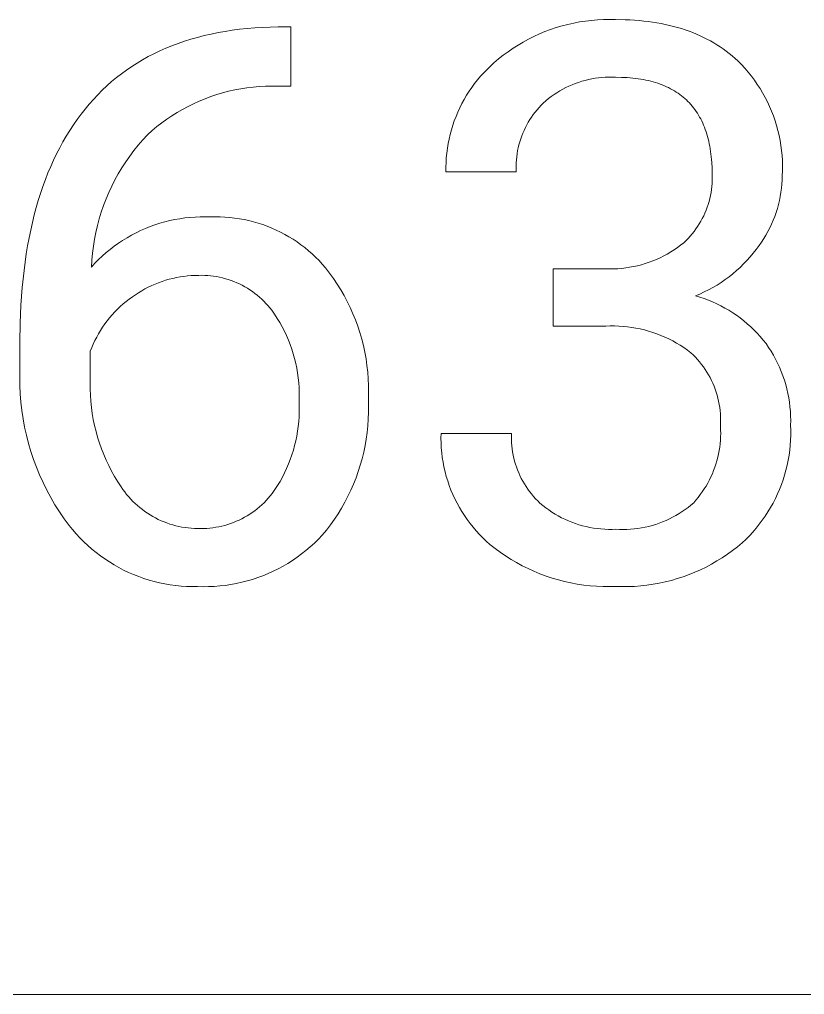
# Model space of a CAD drawing. Header units: millimetres. Extents: x 1287 to 5317, y -239 to 2577.
# Drawn here: x 4551.3 to 4605.7, y -13.8 to 53.6 of the extents above; entities that cross this region are included whole.
import ezdxf

# ---------------------------------------------------------------- set-up
doc = ezdxf.new("R2010")
doc.units = ezdxf.units.MM
doc.header["$MEASUREMENT"] = 0
doc.layers.add('Domyślny', color=7, linetype='Continuous', true_color=0x000000)

msp = doc.modelspace()

# ---------------------------------------------------------------- linework, layer by layer
at = {"layer": 'Domyślny', "color": 18, "lineweight": 15, "true_color": 0x000000}
for p, q in [((4589.291, 53.283), (4589.697, 53.374)), ((4589.697, 53.374), (4590.105, 53.451)), ((4590.105, 53.451), (4590.517, 53.514)), ((4590.517, 53.514), (4590.93, 53.563)), ((4590.93, 53.563), (4591.344, 53.597)), ((4591.344, 53.597), (4591.759, 53.617)), ((4591.759, 53.617), (4592.175, 53.622)), ((4592.175, 53.622), (4592.591, 53.613)), ((4592.591, 53.613), (4593.259, 53.602)), ((4593.259, 53.602), (4593.586, 53.588)), ((4593.586, 53.588), (4593.908, 53.569)), ((4593.908, 53.569), (4594.225, 53.544)), ((4594.225, 53.544), (4594.538, 53.514)), ((4594.538, 53.514), (4594.847, 53.478)), ((4594.847, 53.478), (4595.15, 53.437)), ((4595.15, 53.437), (4595.45, 53.389)), ((4595.45, 53.389), (4595.744, 53.337)), ((4595.744, 53.337), (4596.034, 53.279)), ((4564.118, 52.507), (4564.591, 52.616)), ((4564.591, 52.616), (4565.073, 52.714)), ((4565.073, 52.714), (4565.564, 52.801)), ((4565.564, 52.801), (4566.063, 52.878)), ((4566.063, 52.878), (4566.571, 52.944)), ((4566.571, 52.944), (4567.087, 52.999)), ((4567.087, 52.999), (4567.612, 53.044)), ((4567.612, 53.044), (4568.145, 53.078)), ((4568.145, 53.078), (4568.687, 53.101)), ((4568.687, 53.101), (4569.238, 53.114)), ((4569.238, 53.114), (4570.11, 53.114)), ((4570.11, 53.114), (4570.11, 49.007)), ((4586.944, 52.449), (4587.322, 52.621)), ((4587.322, 52.621), (4587.706, 52.781)), ((4587.706, 52.781), (4588.096, 52.927)), ((4588.096, 52.927), (4588.49, 53.059)), ((4588.49, 53.059), (4588.888, 53.178)), ((4588.888, 53.178), (4589.291, 53.283)), ((4596.034, 53.279), (4596.319, 53.215)), ((4596.319, 53.215), (4596.6, 53.145)), ((4596.6, 53.145), (4596.876, 53.07)), ((4596.876, 53.07), (4597.147, 52.99)), ((4597.147, 52.99), (4597.414, 52.904)), ((4597.414, 52.904), (4597.676, 52.812)), ((4597.676, 52.812), (4597.934, 52.714)), ((4597.934, 52.714), (4598.187, 52.611)), ((4561.879, 51.805), (4562.31, 51.967)), ((4562.31, 51.967), (4562.749, 52.118)), ((4562.749, 52.118), (4563.197, 52.258)), ((4563.197, 52.258), (4563.653, 52.388)), ((4563.653, 52.388), (4564.118, 52.507)), ((4585.848, 51.854), (4586.206, 52.064)), ((4586.206, 52.064), (4586.572, 52.263)), ((4586.572, 52.263), (4586.944, 52.449)), ((4598.187, 52.611), (4598.436, 52.503)), ((4598.436, 52.503), (4598.679, 52.388)), ((4598.679, 52.388), (4598.919, 52.268)), ((4598.919, 52.268), (4599.153, 52.142)), ((4599.153, 52.142), (4599.383, 52.011)), ((4599.383, 52.011), (4599.609, 51.874)), ((4560.639, 51.256), (4561.044, 51.45)), ((4561.044, 51.45), (4561.457, 51.633)), ((4561.457, 51.633), (4561.879, 51.805)), ((4584.819, 51.148), (4585.154, 51.395)), ((4585.154, 51.395), (4585.497, 51.63)), ((4585.497, 51.63), (4585.848, 51.854)), ((4599.609, 51.874), (4599.83, 51.731)), ((4599.83, 51.731), (4600.046, 51.583)), ((4600.046, 51.583), (4600.258, 51.429)), ((4600.258, 51.429), (4600.465, 51.269)), ((4600.465, 51.269), (4600.668, 51.103)), ((4559.105, 50.375), (4559.476, 50.611)), ((4559.476, 50.611), (4559.855, 50.837)), ((4559.855, 50.837), (4560.243, 51.052)), ((4560.243, 51.052), (4560.639, 51.256)), ((4583.933, 50.401), (4584.176, 50.621)), ((4584.176, 50.621), (4584.493, 50.89)), ((4584.493, 50.89), (4584.819, 51.148)), ((4600.668, 51.103), (4600.866, 50.932)), ((4600.866, 50.932), (4601.06, 50.755)), ((4601.06, 50.755), (4601.306, 50.504)), ((4558.39, 49.87), (4558.743, 50.128)), ((4558.743, 50.128), (4559.105, 50.375)), ((4583.251, 49.695), (4583.47, 49.938)), ((4583.47, 49.938), (4583.698, 50.174)), ((4583.698, 50.174), (4583.933, 50.401)), ((4601.306, 50.504), (4601.544, 50.246)), ((4601.544, 50.246), (4601.772, 49.979)), ((4601.772, 49.979), (4601.992, 49.705)), ((4557.381, 49.033), (4557.709, 49.322)), ((4557.709, 49.322), (4558.045, 49.601)), ((4558.045, 49.601), (4558.39, 49.87)), ((4582.837, 49.188), (4583.039, 49.445)), ((4583.039, 49.445), (4583.251, 49.695)), ((4590.022, 49.273), (4589.799, 49.193)), ((4590.248, 49.345), (4590.022, 49.273)), ((4590.476, 49.409), (4590.248, 49.345)), ((4590.707, 49.465), (4590.476, 49.409)), ((4590.939, 49.514), (4590.707, 49.465)), ((4591.173, 49.554), (4590.939, 49.514)), ((4591.408, 49.587), (4591.173, 49.554)), ((4591.643, 49.611), (4591.408, 49.587)), ((4591.88, 49.627), (4591.643, 49.611)), ((4592.117, 49.635), (4591.88, 49.627)), ((4592.354, 49.635), (4592.117, 49.635)), ((4592.591, 49.627), (4592.354, 49.635)), ((4593.002, 49.621), (4592.591, 49.627)), ((4593.4, 49.601), (4593.002, 49.621)), ((4593.595, 49.587), (4593.4, 49.601)), ((4593.786, 49.569), (4593.595, 49.587)), ((4593.973, 49.547), (4593.786, 49.569)), ((4594.158, 49.523), (4593.973, 49.547)), ((4594.339, 49.495), (4594.158, 49.523)), ((4594.517, 49.464), (4594.339, 49.495)), ((4594.691, 49.43), (4594.517, 49.464)), ((4594.862, 49.392), (4594.691, 49.43)), ((4595.031, 49.351), (4594.862, 49.392)), ((4595.195, 49.307), (4595.031, 49.351)), ((4595.357, 49.26), (4595.195, 49.307)), ((4595.515, 49.209), (4595.357, 49.26)), ((4601.992, 49.705), (4602.202, 49.424)), ((4602.202, 49.424), (4602.403, 49.135)), ((4556.751, 48.421), (4557.062, 48.732)), ((4557.062, 48.732), (4557.381, 49.033)), ((4565.808, 48.653), (4565.393, 48.545)), ((4566.226, 48.748), (4565.808, 48.653)), ((4566.648, 48.828), (4566.226, 48.748)), ((4567.072, 48.894), (4566.648, 48.828)), ((4567.498, 48.945), (4567.072, 48.894)), ((4567.925, 48.982), (4567.498, 48.945)), ((4568.353, 49.005), (4567.925, 48.982)), ((4568.782, 49.013), (4568.353, 49.005)), ((4569.211, 49.007), (4568.782, 49.013)), ((4570.11, 49.007), (4569.211, 49.007)), ((4582.282, 48.378), (4582.458, 48.654)), ((4582.458, 48.654), (4582.643, 48.925)), ((4582.643, 48.925), (4582.837, 49.188)), ((4588.73, 48.683), (4588.528, 48.56)), ((4588.937, 48.8), (4588.73, 48.683)), ((4589.147, 48.909), (4588.937, 48.8)), ((4589.361, 49.011), (4589.147, 48.909)), ((4589.578, 49.106), (4589.361, 49.011)), ((4589.799, 49.193), (4589.578, 49.106)), ((4595.67, 49.155), (4595.515, 49.209)), ((4595.822, 49.098), (4595.67, 49.155)), ((4595.97, 49.038), (4595.822, 49.098)), ((4596.116, 48.974), (4595.97, 49.038)), ((4596.258, 48.907), (4596.116, 48.974)), ((4596.396, 48.837), (4596.258, 48.907)), ((4596.532, 48.763), (4596.396, 48.837)), ((4596.664, 48.686), (4596.532, 48.763)), ((4596.793, 48.606), (4596.664, 48.686)), ((4596.918, 48.523), (4596.793, 48.606)), ((4602.403, 49.135), (4602.593, 48.84)), ((4602.593, 48.84), (4602.773, 48.539)), ((4556.156, 47.767), (4556.449, 48.099)), ((4556.449, 48.099), (4556.751, 48.421)), ((4563.776, 47.974), (4563.385, 47.798)), ((4564.173, 48.137), (4563.776, 47.974)), ((4564.575, 48.287), (4564.173, 48.137)), ((4564.981, 48.423), (4564.575, 48.287)), ((4565.393, 48.545), (4564.981, 48.423)), ((4581.958, 47.809), (4582.115, 48.096)), ((4582.115, 48.096), (4582.282, 48.378)), ((4587.764, 47.999), (4587.585, 47.842)), ((4587.947, 48.149), (4587.764, 47.999)), ((4588.136, 48.292), (4587.947, 48.149)), ((4588.33, 48.429), (4588.136, 48.292)), ((4588.528, 48.56), (4588.33, 48.429)), ((4597.041, 48.436), (4596.918, 48.523)), ((4597.16, 48.346), (4597.041, 48.436)), ((4597.276, 48.253), (4597.16, 48.346)), ((4597.388, 48.156), (4597.276, 48.253)), ((4597.498, 48.056), (4597.388, 48.156)), ((4597.604, 47.953), (4597.498, 48.056)), ((4597.707, 47.847), (4597.604, 47.953)), ((4602.773, 48.539), (4602.943, 48.232)), ((4602.943, 48.232), (4603.103, 47.919)), ((4603.103, 47.919), (4603.252, 47.6)), ((4555.594, 47.07), (4555.871, 47.424)), ((4555.871, 47.424), (4556.156, 47.767)), ((4562.621, 47.407), (4562.25, 47.192)), ((4563, 47.609), (4562.621, 47.407)), ((4563.385, 47.798), (4563, 47.609)), ((4581.547, 46.917), (4581.674, 47.219)), ((4581.674, 47.219), (4581.811, 47.516)), ((4581.811, 47.516), (4581.958, 47.809)), ((4587.155, 47.378), (4587.023, 47.214)), ((4587.293, 47.538), (4587.155, 47.378)), ((4587.437, 47.692), (4587.293, 47.538)), ((4587.585, 47.842), (4587.437, 47.692)), ((4597.806, 47.737), (4597.707, 47.847)), ((4597.902, 47.624), (4597.806, 47.737)), ((4597.995, 47.508), (4597.902, 47.624)), ((4598.085, 47.388), (4597.995, 47.508)), ((4598.172, 47.266), (4598.085, 47.388)), ((4598.255, 47.139), (4598.172, 47.266)), ((4603.252, 47.6), (4603.389, 47.277)), ((4603.389, 47.277), (4603.516, 46.95)), ((4555.065, 46.335), (4555.325, 46.707)), ((4555.325, 46.707), (4555.594, 47.07)), ((4561.53, 46.725), (4561.182, 46.474)), ((4561.886, 46.964), (4561.53, 46.725)), ((4562.25, 47.192), (4561.886, 46.964)), ((4581.324, 46.302), (4581.43, 46.612)), ((4581.43, 46.612), (4581.547, 46.917)), ((4586.659, 46.696), (4586.55, 46.515)), ((4586.775, 46.872), (4586.659, 46.696)), ((4586.896, 47.045), (4586.775, 46.872)), ((4587.023, 47.214), (4586.896, 47.045)), ((4598.335, 47.01), (4598.255, 47.139)), ((4598.411, 46.877), (4598.335, 47.01)), ((4598.485, 46.741), (4598.411, 46.877)), ((4598.555, 46.602), (4598.485, 46.741)), ((4598.622, 46.46), (4598.555, 46.602)), ((4603.516, 46.95), (4603.632, 46.618)), ((4603.632, 46.618), (4603.736, 46.283)), ((4554.572, 45.56), (4554.814, 45.952)), ((4554.814, 45.952), (4555.065, 46.335)), ((4560.513, 45.937), (4560.193, 45.652)), ((4560.843, 46.211), (4560.513, 45.937)), ((4561.182, 46.474), (4560.843, 46.211)), ((4581.142, 45.673), (4581.227, 45.989)), ((4581.227, 45.989), (4581.324, 46.302)), ((4586.26, 45.953), (4586.176, 45.759)), ((4586.35, 46.143), (4586.26, 45.953)), ((4586.447, 46.331), (4586.35, 46.143)), ((4586.55, 46.515), (4586.447, 46.331)), ((4598.686, 46.314), (4598.622, 46.46)), ((4598.746, 46.165), (4598.686, 46.314)), ((4598.803, 46.012), (4598.746, 46.165)), ((4598.857, 45.857), (4598.803, 46.012)), ((4603.736, 46.283), (4603.828, 45.944)), ((4603.828, 45.944), (4603.909, 45.602)), ((4554.339, 45.158), (4554.572, 45.56)), ((4559.865, 45.296), (4559.55, 44.929)), ((4560.193, 45.652), (4559.865, 45.296)), ((4581.003, 45.033), (4581.067, 45.354)), ((4581.067, 45.354), (4581.142, 45.673)), ((4586.027, 45.364), (4585.963, 45.163)), ((4586.098, 45.563), (4586.027, 45.364)), ((4586.176, 45.759), (4586.098, 45.563)), ((4598.907, 45.698), (4598.857, 45.857)), ((4598.955, 45.535), (4598.907, 45.698)), ((4598.999, 45.37), (4598.955, 45.535)), ((4599.04, 45.201), (4598.999, 45.37)), ((4599.077, 45.029), (4599.04, 45.201)), ((4603.909, 45.602), (4603.979, 45.258)), ((4603.979, 45.258), (4604.037, 44.911)), ((4553.898, 44.326), (4554.114, 44.747)), ((4554.114, 44.747), (4554.339, 45.158)), ((4559.247, 44.552), (4558.958, 44.164)), ((4559.55, 44.929), (4559.247, 44.552)), ((4580.908, 44.385), (4580.95, 44.71)), ((4580.95, 44.71), (4581.003, 45.033)), ((4585.813, 44.548), (4585.776, 44.34)), ((4585.856, 44.755), (4585.813, 44.548)), ((4585.906, 44.96), (4585.856, 44.755)), ((4585.963, 45.163), (4585.906, 44.96)), ((4599.111, 44.853), (4599.077, 45.029)), ((4599.142, 44.674), (4599.111, 44.853)), ((4599.17, 44.492), (4599.142, 44.674)), ((4604.037, 44.911), (4604.082, 44.563)), ((4604.082, 44.563), (4604.116, 44.214)), ((4553.493, 43.455), (4553.691, 43.895)), ((4553.691, 43.895), (4553.898, 44.326)), ((4558.958, 44.164), (4558.682, 43.767)), ((4580.856, 43.733), (4580.876, 44.06)), ((4580.876, 44.06), (4580.908, 44.385)), ((4585.725, 43.922), (4585.709, 43.711)), ((4585.747, 44.131), (4585.725, 43.922)), ((4585.776, 44.34), (4585.747, 44.131)), ((4599.195, 44.307), (4599.17, 44.492)), ((4599.216, 44.118), (4599.195, 44.307)), ((4599.234, 43.926), (4599.216, 44.118)), ((4599.248, 43.731), (4599.234, 43.926)), ((4604.116, 44.214), (4604.138, 43.863)), ((4604.138, 43.863), (4604.148, 43.512)), ((4553.304, 43.004), (4553.493, 43.455)), ((4558.42, 43.36), (4558.172, 42.945)), ((4558.682, 43.767), (4558.42, 43.36)), ((4580.846, 43.406), (4580.856, 43.733)), ((4580.848, 43.078), (4580.846, 43.406)), ((4585.701, 43.5), (4585.7, 43.289)), ((4585.7, 43.289), (4585.706, 43.078)), ((4585.709, 43.711), (4585.701, 43.5)), ((4599.268, 43.331), (4599.248, 43.731)), ((4599.275, 42.917), (4599.268, 43.331)), ((4604.148, 43.512), (4604.147, 43.161)), ((4552.951, 42.075), (4553.123, 42.544)), ((4553.123, 42.544), (4553.304, 43.004)), ((4557.939, 42.521), (4557.72, 42.09)), ((4558.172, 42.945), (4557.939, 42.521)), ((4585.706, 43.078), (4580.848, 43.078)), ((4599.28, 42.705), (4599.275, 42.917)), ((4599.278, 42.494), (4599.28, 42.705)), ((4604.125, 42.523), (4604.106, 42.237)), ((4604.133, 42.81), (4604.125, 42.523)), ((4604.147, 43.161), (4604.133, 42.81)), ((4552.789, 41.596), (4552.951, 42.075)), ((4557.72, 42.09), (4557.516, 41.651)), ((4599.197, 41.652), (4599.228, 41.861)), ((4599.228, 41.861), (4599.252, 42.071)), ((4599.252, 42.071), (4599.269, 42.282)), ((4599.269, 42.282), (4599.278, 42.494)), ((4604.078, 41.951), (4604.041, 41.667)), ((4604.106, 42.237), (4604.078, 41.951)), ((4552.634, 41.106), (4552.789, 41.596)), ((4557.327, 41.205), (4557.154, 40.754)), ((4557.516, 41.651), (4557.327, 41.205)), ((4599.06, 41.032), (4599.113, 41.237)), ((4599.113, 41.237), (4599.159, 41.443)), ((4599.159, 41.443), (4599.197, 41.652)), ((4603.993, 41.384), (4603.935, 41.103)), ((4604.041, 41.667), (4603.993, 41.384)), ((4552.353, 40.099), (4552.489, 40.608)), ((4552.489, 40.608), (4552.634, 41.106)), ((4557.154, 40.754), (4556.996, 40.297)), ((4598.859, 40.43), (4598.933, 40.628)), ((4598.933, 40.628), (4599, 40.829)), ((4599, 40.829), (4599.06, 41.032)), ((4603.792, 40.548), (4603.705, 40.274)), ((4603.868, 40.824), (4603.792, 40.548)), ((4603.935, 41.103), (4603.868, 40.824)), ((4552.225, 39.581), (4552.353, 40.099)), ((4556.854, 39.834), (4556.728, 39.367)), ((4556.996, 40.297), (4556.854, 39.834)), ((4562.079, 39.781), (4562.429, 39.843)), ((4562.429, 39.843), (4562.781, 39.893)), ((4562.781, 39.893), (4563.134, 39.931)), ((4563.134, 39.931), (4563.489, 39.957)), ((4563.489, 39.957), (4563.844, 39.971)), ((4563.844, 39.971), (4564.199, 39.972)), ((4564.199, 39.972), (4564.554, 39.962)), ((4564.554, 39.962), (4564.888, 39.97)), ((4564.888, 39.97), (4565.221, 39.966)), ((4565.221, 39.966), (4565.555, 39.951)), ((4565.555, 39.951), (4565.887, 39.925)), ((4565.887, 39.925), (4566.219, 39.888)), ((4566.219, 39.888), (4566.549, 39.839)), ((4566.549, 39.839), (4566.877, 39.78)), ((4598.495, 39.666), (4598.596, 39.852)), ((4598.596, 39.852), (4598.69, 40.041)), ((4598.69, 40.041), (4598.778, 40.234)), ((4598.778, 40.234), (4598.859, 40.43)), ((4603.61, 40.004), (4603.505, 39.737)), ((4603.705, 40.274), (4603.61, 40.004)), ((4552.106, 39.053), (4552.225, 39.581)), ((4556.728, 39.367), (4556.618, 38.896)), ((4559.718, 39.018), (4560.043, 39.162)), ((4560.043, 39.162), (4560.373, 39.294)), ((4560.373, 39.294), (4560.707, 39.414)), ((4560.707, 39.414), (4561.045, 39.524)), ((4561.045, 39.524), (4561.387, 39.621)), ((4561.387, 39.621), (4561.732, 39.707)), ((4561.732, 39.707), (4562.079, 39.781)), ((4566.877, 39.78), (4567.204, 39.709)), ((4567.204, 39.709), (4567.527, 39.628)), ((4567.527, 39.628), (4567.848, 39.535)), ((4567.848, 39.535), (4568.165, 39.432)), ((4568.165, 39.432), (4568.479, 39.318)), ((4568.479, 39.318), (4568.788, 39.193)), ((4568.788, 39.193), (4569.093, 39.059)), ((4598.028, 38.96), (4598.154, 39.13)), ((4598.154, 39.13), (4598.274, 39.305)), ((4598.274, 39.305), (4598.388, 39.483)), ((4598.388, 39.483), (4598.495, 39.666)), ((4603.268, 39.215), (4603.136, 38.96)), ((4603.391, 39.474), (4603.268, 39.215)), ((4603.505, 39.737), (4603.391, 39.474)), ((4551.895, 37.968), (4551.996, 38.516)), ((4551.996, 38.516), (4552.106, 39.053)), ((4556.618, 38.896), (4556.525, 38.421)), ((4558.471, 38.337), (4558.774, 38.523)), ((4558.774, 38.523), (4559.083, 38.699)), ((4559.083, 38.699), (4559.398, 38.864)), ((4559.398, 38.864), (4559.718, 39.018)), ((4569.093, 39.059), (4569.394, 38.913)), ((4569.394, 38.913), (4569.689, 38.758)), ((4569.689, 38.758), (4569.979, 38.593)), ((4569.979, 38.593), (4570.264, 38.419)), ((4597.469, 38.326), (4597.617, 38.477)), ((4597.617, 38.477), (4597.76, 38.633)), ((4597.76, 38.633), (4597.897, 38.794)), ((4597.897, 38.794), (4598.028, 38.96)), ((4602.846, 38.465), (4602.688, 38.226)), ((4602.995, 38.71), (4602.846, 38.465)), ((4603.136, 38.96), (4602.995, 38.71)), ((4551.802, 37.411), (4551.895, 37.968)), ((4556.447, 37.944), (4556.386, 37.464)), ((4556.525, 38.421), (4556.447, 37.944)), ((4557.604, 37.718), (4557.886, 37.934)), ((4557.886, 37.934), (4558.175, 38.141)), ((4558.175, 38.141), (4558.471, 38.337)), ((4570.264, 38.419), (4570.542, 38.234)), ((4570.542, 38.234), (4570.814, 38.041)), ((4570.814, 38.041), (4571.079, 37.838)), ((4571.079, 37.838), (4571.337, 37.627)), ((4596.644, 37.687), (4596.873, 37.844)), ((4596.873, 37.844), (4597.097, 38.008)), ((4597.097, 38.008), (4597.315, 38.18)), ((4597.315, 38.18), (4597.469, 38.326)), ((4602.522, 37.992), (4602.325, 37.721)), ((4602.688, 38.226), (4602.522, 37.992)), ((4551.644, 36.268), (4551.802, 37.411)), ((4556.386, 37.464), (4556.342, 36.982)), ((4556.805, 37.013), (4557.063, 37.257)), ((4557.063, 37.257), (4557.33, 37.492)), ((4557.33, 37.492), (4557.604, 37.718)), ((4571.337, 37.627), (4571.588, 37.407)), ((4571.588, 37.407), (4571.831, 37.178)), ((4571.831, 37.178), (4572.066, 36.942)), ((4595.424, 37.029), (4595.677, 37.144)), ((4595.677, 37.144), (4595.925, 37.267)), ((4595.925, 37.267), (4596.17, 37.399)), ((4596.17, 37.399), (4596.409, 37.539)), ((4596.409, 37.539), (4596.644, 37.687)), ((4601.905, 37.199), (4601.681, 36.95)), ((4602.12, 37.456), (4601.905, 37.199)), ((4602.325, 37.721), (4602.12, 37.456)), ((4556.342, 36.982), (4556.314, 36.499)), ((4556.314, 36.499), (4556.555, 36.76)), ((4556.555, 36.76), (4556.805, 37.013)), ((4572.066, 36.942), (4572.294, 36.698)), ((4572.294, 36.698), (4572.513, 36.446)), ((4572.513, 36.446), (4572.797, 36.079)), ((4593.016, 36.402), (4593.291, 36.435)), ((4593.291, 36.435), (4593.566, 36.477)), ((4593.566, 36.477), (4593.839, 36.528)), ((4593.839, 36.528), (4594.11, 36.588)), ((4594.11, 36.588), (4594.378, 36.658)), ((4594.378, 36.658), (4594.644, 36.737)), ((4594.644, 36.737), (4594.907, 36.826)), ((4594.907, 36.826), (4595.167, 36.923)), ((4595.167, 36.923), (4595.424, 37.029)), ((4601.209, 36.474), (4600.961, 36.248)), ((4601.449, 36.708), (4601.209, 36.474)), ((4601.681, 36.95), (4601.449, 36.708)), ((4551.52, 35.086), (4551.644, 36.268)), ((4562.196, 35.77), (4561.944, 35.715)), ((4562.45, 35.816), (4562.196, 35.77)), ((4562.706, 35.854), (4562.45, 35.816)), ((4562.962, 35.884), (4562.706, 35.854)), ((4563.22, 35.905), (4562.962, 35.884)), ((4563.477, 35.918), (4563.22, 35.905)), ((4563.736, 35.922), (4563.477, 35.918)), ((4563.943, 35.925), (4563.736, 35.922)), ((4564.151, 35.92), (4563.943, 35.925)), ((4564.359, 35.908), (4564.151, 35.92)), ((4564.566, 35.89), (4564.359, 35.908)), ((4564.772, 35.864), (4564.566, 35.89)), ((4564.978, 35.832), (4564.772, 35.864)), ((4565.182, 35.792), (4564.978, 35.832)), ((4565.385, 35.746), (4565.182, 35.792)), ((4572.797, 36.079), (4573.069, 35.702)), ((4588.27, 36.368), (4591.907, 36.368)), ((4588.27, 32.409), (4588.27, 36.368)), ((4591.907, 36.368), (4592.184, 36.362)), ((4592.184, 36.362), (4592.462, 36.366)), ((4592.462, 36.366), (4592.739, 36.379)), ((4592.739, 36.379), (4593.016, 36.402)), ((4600.444, 35.823), (4600.174, 35.624)), ((4600.706, 36.031), (4600.444, 35.823)), ((4600.961, 36.248), (4600.706, 36.031)), ((4551.432, 33.865), (4551.52, 35.086)), ((4560.248, 35.102), (4560.019, 34.983)), ((4560.481, 35.213), (4560.248, 35.102)), ((4560.718, 35.317), (4560.481, 35.213)), ((4560.957, 35.412), (4560.718, 35.317)), ((4561.2, 35.5), (4560.957, 35.412)), ((4561.446, 35.58), (4561.2, 35.5)), ((4561.694, 35.651), (4561.446, 35.58)), ((4561.944, 35.715), (4561.694, 35.651)), ((4565.586, 35.692), (4565.385, 35.746)), ((4565.785, 35.632), (4565.586, 35.692)), ((4565.982, 35.565), (4565.785, 35.632)), ((4566.176, 35.492), (4565.982, 35.565)), ((4566.368, 35.412), (4566.176, 35.492)), ((4566.557, 35.326), (4566.368, 35.412)), ((4566.743, 35.233), (4566.557, 35.326)), ((4566.926, 35.134), (4566.743, 35.233)), ((4567.105, 35.029), (4566.926, 35.134)), ((4573.069, 35.702), (4573.328, 35.316)), ((4573.328, 35.316), (4573.574, 34.922)), ((4599.327, 35.084), (4599.033, 34.923)), ((4599.615, 35.254), (4599.327, 35.084)), ((4599.898, 35.434), (4599.615, 35.254)), ((4600.174, 35.624), (4599.898, 35.434)), ((4559.146, 34.433), (4558.928, 34.276)), ((4559.357, 34.581), (4559.146, 34.433)), ((4559.573, 34.722), (4559.357, 34.581)), ((4559.794, 34.856), (4559.573, 34.722)), ((4560.019, 34.983), (4559.794, 34.856)), ((4567.281, 34.918), (4567.105, 35.029)), ((4567.453, 34.801), (4567.281, 34.918)), ((4567.621, 34.678), (4567.453, 34.801)), ((4567.784, 34.549), (4567.621, 34.678)), ((4567.944, 34.416), (4567.784, 34.549)), ((4568.098, 34.276), (4567.944, 34.416)), ((4573.574, 34.922), (4573.806, 34.52)), ((4573.806, 34.52), (4574.023, 34.109)), ((4598.429, 34.632), (4598.12, 34.502)), ((4598.12, 34.502), (4598.423, 34.413)), ((4598.423, 34.413), (4598.723, 34.313)), ((4598.734, 34.772), (4598.429, 34.632)), ((4599.033, 34.923), (4598.734, 34.772)), ((4551.379, 32.605), (4551.432, 33.865)), ((4558.309, 33.762), (4558.114, 33.578)), ((4558.509, 33.941), (4558.309, 33.762)), ((4558.716, 34.112), (4558.509, 33.941)), ((4558.928, 34.276), (4558.716, 34.112)), ((4568.248, 34.132), (4568.098, 34.276)), ((4568.392, 33.983), (4568.248, 34.132)), ((4568.532, 33.829), (4568.392, 33.983)), ((4568.666, 33.67), (4568.532, 33.829)), ((4574.023, 34.109), (4574.227, 33.692)), ((4598.723, 34.313), (4599.019, 34.202)), ((4599.019, 34.202), (4599.311, 34.082)), ((4599.311, 34.082), (4599.598, 33.952)), ((4599.598, 33.952), (4599.881, 33.812)), ((4599.881, 33.812), (4600.16, 33.663)), ((4557.745, 33.189), (4557.57, 32.986)), ((4557.926, 33.387), (4557.745, 33.189)), ((4558.114, 33.578), (4557.926, 33.387)), ((4568.795, 33.507), (4568.666, 33.67)), ((4568.988, 33.229), (4568.795, 33.507)), ((4569.172, 32.945), (4568.988, 33.229)), ((4574.227, 33.692), (4574.416, 33.267)), ((4574.416, 33.267), (4574.59, 32.837)), ((4600.16, 33.663), (4600.433, 33.505)), ((4600.433, 33.505), (4600.7, 33.337)), ((4600.7, 33.337), (4600.962, 33.16)), ((4600.962, 33.16), (4601.217, 32.974)), ((4551.362, 31.306), (4551.379, 32.605)), ((4557.241, 32.562), (4557.088, 32.342)), ((4557.402, 32.777), (4557.241, 32.562)), ((4557.57, 32.986), (4557.402, 32.777)), ((4569.346, 32.655), (4569.172, 32.945)), ((4569.51, 32.36), (4569.346, 32.655)), ((4574.59, 32.837), (4574.75, 32.401)), ((4574.75, 32.401), (4574.894, 31.959)), ((4591.907, 32.409), (4588.27, 32.409)), ((4592.207, 32.42), (4591.907, 32.409)), ((4592.508, 32.421), (4592.207, 32.42)), ((4592.809, 32.413), (4592.508, 32.421)), ((4593.109, 32.393), (4592.809, 32.413)), ((4593.409, 32.364), (4593.109, 32.393)), ((4601.217, 32.974), (4601.466, 32.78)), ((4601.466, 32.78), (4601.709, 32.578)), ((4601.709, 32.578), (4601.944, 32.367)), ((4556.804, 31.887), (4556.674, 31.652)), ((4556.942, 32.117), (4556.804, 31.887)), ((4557.088, 32.342), (4556.942, 32.117)), ((4569.665, 32.059), (4569.51, 32.36)), ((4569.809, 31.753), (4569.665, 32.059)), ((4569.942, 31.442), (4569.809, 31.753)), ((4574.894, 31.959), (4575.023, 31.513)), ((4593.707, 32.324), (4593.409, 32.364)), ((4594.003, 32.275), (4593.707, 32.324)), ((4594.298, 32.215), (4594.003, 32.275)), ((4594.591, 32.145), (4594.298, 32.215)), ((4594.881, 32.066), (4594.591, 32.145)), ((4595.168, 31.976), (4594.881, 32.066)), ((4595.452, 31.877), (4595.168, 31.976)), ((4595.733, 31.768), (4595.452, 31.877)), ((4596.009, 31.65), (4595.733, 31.768)), ((4601.944, 32.367), (4602.172, 32.148)), ((4602.172, 32.148), (4602.392, 31.922)), ((4602.392, 31.922), (4602.605, 31.689)), ((4551.362, 29.454), (4551.362, 31.306)), ((4556.437, 31.171), (4556.331, 30.925)), ((4556.551, 31.414), (4556.437, 31.171)), ((4556.674, 31.652), (4556.551, 31.414)), ((4570.066, 31.127), (4569.942, 31.442)), ((4570.178, 30.809), (4570.066, 31.127)), ((4575.023, 31.513), (4575.137, 31.062)), ((4575.137, 31.062), (4575.235, 30.608)), ((4596.282, 31.523), (4596.009, 31.65)), ((4596.55, 31.386), (4596.282, 31.523)), ((4596.813, 31.24), (4596.55, 31.386)), ((4597.071, 31.085), (4596.813, 31.24)), ((4597.324, 30.922), (4597.071, 31.085)), ((4602.605, 31.689), (4602.809, 31.448)), ((4602.809, 31.448), (4603.006, 31.201)), ((4603.006, 31.201), (4603.185, 30.941)), ((4556.331, 30.925), (4556.233, 30.675)), ((4556.233, 30.675), (4556.233, 28.903)), ((4570.28, 30.486), (4570.178, 30.809)), ((4570.371, 30.16), (4570.28, 30.486)), ((4575.235, 30.608), (4575.318, 30.151)), ((4597.571, 30.75), (4597.324, 30.922)), ((4597.812, 30.57), (4597.571, 30.75)), ((4597.97, 30.419), (4597.812, 30.57)), ((4598.122, 30.263), (4597.97, 30.419)), ((4603.185, 30.941), (4603.355, 30.675)), ((4603.355, 30.675), (4603.515, 30.404)), ((4603.515, 30.404), (4603.667, 30.127)), ((4570.451, 29.832), (4570.371, 30.16)), ((4570.52, 29.501), (4570.451, 29.832)), ((4575.318, 30.151), (4575.384, 29.691)), ((4575.384, 29.691), (4575.435, 29.23)), ((4598.269, 30.102), (4598.122, 30.263)), ((4598.411, 29.935), (4598.269, 30.102)), ((4598.546, 29.764), (4598.411, 29.935)), ((4598.676, 29.589), (4598.546, 29.764)), ((4603.667, 30.127), (4603.809, 29.845)), ((4603.809, 29.845), (4603.94, 29.559)), ((4551.347, 28.874), (4551.362, 29.454)), ((4570.578, 29.168), (4570.52, 29.501)), ((4570.624, 28.833), (4570.578, 29.168)), ((4575.435, 29.23), (4575.47, 28.766)), ((4598.8, 29.409), (4598.676, 29.589)), ((4598.918, 29.225), (4598.8, 29.409)), ((4599.029, 29.037), (4598.918, 29.225)), ((4599.133, 28.845), (4599.029, 29.037)), ((4603.94, 29.559), (4604.062, 29.268)), ((4604.062, 29.268), (4604.174, 28.973)), ((4551.352, 28.295), (4551.347, 28.874)), ((4556.233, 28.903), (4556.22, 28.48)), ((4556.22, 28.48), (4556.221, 28.057)), ((4570.659, 28.497), (4570.624, 28.833)), ((4570.683, 28.159), (4570.659, 28.497)), ((4575.47, 28.766), (4575.489, 28.302)), ((4599.232, 28.65), (4599.133, 28.845)), ((4599.323, 28.452), (4599.232, 28.65)), ((4599.408, 28.251), (4599.323, 28.452)), ((4604.174, 28.973), (4604.276, 28.674)), ((4604.276, 28.674), (4604.367, 28.372)), ((4604.367, 28.372), (4604.448, 28.067)), ((4551.378, 27.716), (4551.352, 28.295)), ((4551.424, 27.139), (4551.378, 27.716)), ((4556.221, 28.057), (4556.237, 27.634)), ((4570.696, 27.821), (4570.683, 28.159)), ((4570.697, 27.483), (4570.696, 27.821)), ((4575.492, 27.838), (4575.479, 27.373)), ((4575.489, 28.302), (4575.492, 27.838)), ((4599.485, 28.046), (4599.408, 28.251)), ((4599.556, 27.84), (4599.485, 28.046)), ((4599.619, 27.631), (4599.556, 27.84)), ((4604.448, 28.067), (4604.519, 27.759)), ((4604.519, 27.759), (4604.578, 27.45)), ((4551.489, 26.563), (4551.424, 27.139)), ((4556.237, 27.634), (4556.267, 27.212)), ((4556.267, 27.212), (4556.311, 26.791)), ((4570.687, 27.145), (4570.697, 27.483)), ((4570.698, 26.81), (4570.687, 27.145)), ((4575.479, 27.373), (4575.494, 26.91)), ((4599.676, 27.42), (4599.619, 27.631)), ((4599.725, 27.207), (4599.676, 27.42)), ((4599.766, 26.993), (4599.725, 27.207)), ((4599.801, 26.777), (4599.766, 26.993)), ((4604.578, 27.45), (4604.627, 27.138)), ((4604.627, 27.138), (4604.665, 26.825)), ((4551.575, 25.991), (4551.489, 26.563)), ((4556.311, 26.791), (4556.369, 26.372)), ((4556.369, 26.372), (4556.441, 25.955)), ((4570.685, 26.138), (4570.697, 26.474)), ((4570.697, 26.474), (4570.698, 26.81)), ((4575.494, 26.446), (4575.477, 25.983)), ((4575.494, 26.91), (4575.494, 26.446)), ((4599.828, 26.561), (4599.801, 26.777)), ((4599.848, 26.343), (4599.828, 26.561)), ((4599.86, 26.125), (4599.848, 26.343)), ((4604.665, 26.825), (4604.693, 26.51)), ((4604.693, 26.51), (4604.709, 26.195)), ((4551.68, 25.421), (4551.575, 25.991)), ((4556.441, 25.955), (4556.528, 25.541)), ((4570.627, 25.469), (4570.662, 25.803)), ((4570.662, 25.803), (4570.685, 26.138)), ((4575.477, 25.983), (4575.445, 25.52)), ((4599.852, 25.47), (4599.862, 25.688)), ((4599.865, 25.907), (4599.86, 26.125)), ((4599.862, 25.688), (4599.865, 25.907)), ((4604.709, 26.195), (4604.715, 25.88)), ((4604.715, 25.88), (4604.71, 25.564)), ((4551.806, 24.855), (4551.68, 25.421)), ((4556.528, 25.541), (4556.628, 25.13)), ((4556.628, 25.13), (4556.742, 24.722)), ((4570.525, 24.806), (4570.582, 25.137)), ((4570.582, 25.137), (4570.627, 25.469)), ((4575.397, 25.059), (4575.334, 24.6)), ((4575.445, 25.52), (4575.397, 25.059)), ((4580.507, 24.654), (4580.513, 24.987)), ((4580.513, 24.987), (4585.384, 24.987)), ((4585.384, 24.987), (4585.379, 24.772)), ((4599.863, 25.231), (4599.852, 25.47)), ((4599.862, 24.753), (4599.867, 24.992)), ((4599.867, 24.992), (4599.863, 25.231)), ((4604.71, 25.564), (4604.72, 25.215)), ((4604.72, 25.215), (4604.719, 24.865)), ((4551.951, 24.294), (4551.806, 24.855)), ((4552.115, 23.739), (4551.951, 24.294)), ((4556.742, 24.722), (4556.87, 24.319)), ((4556.87, 24.319), (4557.012, 23.92)), ((4570.378, 24.151), (4570.457, 24.477)), ((4570.457, 24.477), (4570.525, 24.806)), ((4575.334, 24.6), (4575.254, 24.143)), ((4580.513, 24.32), (4580.507, 24.654)), ((4580.53, 23.987), (4580.513, 24.32)), ((4585.379, 24.772), (4585.381, 24.558)), ((4585.381, 24.558), (4585.39, 24.343)), ((4585.39, 24.343), (4585.407, 24.129)), ((4599.829, 24.275), (4599.85, 24.514)), ((4599.85, 24.514), (4599.862, 24.753)), ((4604.706, 24.515), (4604.682, 24.166)), ((4604.719, 24.865), (4604.706, 24.515)), ((4552.298, 23.189), (4552.115, 23.739)), ((4557.012, 23.92), (4557.167, 23.526)), ((4570.188, 23.507), (4570.289, 23.827)), ((4570.289, 23.827), (4570.378, 24.151)), ((4575.159, 23.689), (4575.048, 23.239)), ((4575.254, 24.143), (4575.159, 23.689)), ((4580.559, 23.654), (4580.53, 23.987)), ((4580.599, 23.323), (4580.559, 23.654)), ((4585.407, 24.129), (4585.431, 23.915)), ((4585.431, 23.915), (4585.463, 23.703)), ((4585.463, 23.703), (4585.502, 23.492)), ((4599.719, 23.566), (4599.764, 23.801)), ((4599.764, 23.801), (4599.8, 24.038)), ((4599.8, 24.038), (4599.829, 24.275)), ((4604.645, 23.818), (4604.597, 23.471)), ((4604.682, 24.166), (4604.645, 23.818)), ((4552.501, 22.647), (4552.298, 23.189)), ((4557.167, 23.526), (4557.335, 23.138)), ((4557.335, 23.138), (4557.516, 22.756)), ((4569.956, 22.877), (4570.077, 23.19)), ((4570.077, 23.19), (4570.188, 23.507)), ((4575.048, 23.239), (4574.923, 22.793)), ((4580.651, 22.993), (4580.599, 23.323)), ((4580.714, 22.665), (4580.651, 22.993)), ((4585.502, 23.492), (4585.548, 23.282)), ((4585.548, 23.282), (4585.601, 23.074)), ((4585.601, 23.074), (4585.662, 22.868)), ((4599.539, 22.871), (4599.607, 23.101)), ((4599.607, 23.101), (4599.667, 23.333)), ((4599.667, 23.333), (4599.719, 23.566)), ((4604.537, 23.127), (4604.466, 22.784)), ((4604.597, 23.471), (4604.537, 23.127)), ((4552.722, 22.111), (4552.501, 22.647)), ((4557.516, 22.756), (4557.71, 22.38)), ((4557.71, 22.38), (4557.917, 22.01)), ((4569.529, 21.965), (4569.681, 22.264)), ((4569.681, 22.264), (4569.824, 22.568)), ((4569.824, 22.568), (4569.956, 22.877)), ((4574.781, 22.351), (4574.625, 21.915)), ((4574.923, 22.793), (4574.781, 22.351)), ((4580.788, 22.34), (4580.714, 22.665)), ((4580.874, 22.017), (4580.788, 22.34)), ((4585.662, 22.868), (4585.729, 22.664)), ((4585.729, 22.664), (4585.804, 22.462)), ((4585.804, 22.462), (4585.885, 22.263)), ((4585.885, 22.263), (4585.973, 22.067)), ((4599.29, 22.198), (4599.381, 22.42)), ((4599.381, 22.42), (4599.464, 22.644)), ((4599.464, 22.644), (4599.539, 22.871)), ((4604.383, 22.444), (4604.288, 22.107)), ((4604.466, 22.784), (4604.383, 22.444)), ((4552.962, 21.584), (4552.722, 22.111)), ((4557.917, 22.01), (4558.136, 21.648)), ((4558.136, 21.648), (4558.367, 21.294)), ((4569.195, 21.383), (4569.367, 21.671)), ((4569.367, 21.671), (4569.529, 21.965)), ((4574.625, 21.915), (4574.454, 21.484)), ((4580.971, 21.698), (4580.874, 22.017)), ((4581.078, 21.382), (4580.971, 21.698)), ((4585.973, 22.067), (4586.068, 21.875)), ((4586.068, 21.875), (4586.17, 21.685)), ((4586.17, 21.685), (4586.278, 21.5)), ((4598.975, 21.554), (4599.087, 21.765)), ((4599.087, 21.765), (4599.192, 21.98)), ((4599.192, 21.98), (4599.29, 22.198)), ((4604.183, 21.774), (4604.066, 21.444)), ((4604.288, 22.107), (4604.183, 21.774)), ((4553.22, 21.065), (4552.962, 21.584)), ((4553.496, 20.556), (4553.22, 21.065)), ((4558.367, 21.294), (4558.489, 21.115)), ((4558.489, 21.115), (4558.617, 20.941)), ((4558.617, 20.941), (4558.75, 20.77)), ((4568.822, 20.824), (4569.013, 21.1)), ((4569.013, 21.1), (4569.195, 21.383)), ((4574.269, 21.059), (4574.068, 20.641)), ((4574.454, 21.484), (4574.269, 21.059)), ((4581.197, 21.07), (4581.078, 21.382)), ((4581.326, 20.762), (4581.197, 21.07)), ((4586.278, 21.5), (4586.392, 21.318)), ((4586.392, 21.318), (4586.513, 21.14)), ((4586.513, 21.14), (4586.639, 20.966)), ((4586.639, 20.966), (4586.771, 20.797)), ((4598.456, 20.75), (4598.596, 20.944)), ((4598.596, 20.944), (4598.729, 21.143)), ((4598.729, 21.143), (4598.855, 21.346)), ((4598.855, 21.346), (4598.975, 21.554)), ((4603.938, 21.118), (4603.8, 20.797)), ((4604.066, 21.444), (4603.938, 21.118)), ((4553.789, 20.056), (4553.496, 20.556)), ((4558.75, 20.77), (4558.889, 20.605)), ((4558.889, 20.605), (4559.034, 20.444)), ((4559.034, 20.444), (4559.184, 20.288)), ((4559.184, 20.288), (4559.339, 20.138)), ((4568.26, 20.192), (4568.409, 20.343)), ((4568.409, 20.343), (4568.552, 20.499)), ((4568.552, 20.499), (4568.69, 20.659)), ((4568.69, 20.659), (4568.822, 20.824)), ((4574.068, 20.641), (4573.854, 20.23)), ((4581.466, 20.459), (4581.326, 20.762)), ((4581.616, 20.161), (4581.466, 20.459)), ((4586.771, 20.797), (4586.91, 20.633)), ((4586.91, 20.633), (4587.053, 20.473)), ((4587.053, 20.473), (4587.203, 20.319)), ((4587.203, 20.319), (4587.357, 20.169)), ((4598, 20.196), (4598.158, 20.375)), ((4598.158, 20.375), (4598.31, 20.56)), ((4598.31, 20.56), (4598.456, 20.75)), ((4603.65, 20.48), (4603.49, 20.169)), ((4603.8, 20.797), (4603.65, 20.48)), ((4554.099, 19.567), (4553.789, 20.056)), ((4554.427, 19.089), (4554.099, 19.567)), ((4559.339, 20.138), (4559.5, 19.993)), ((4559.5, 19.993), (4559.665, 19.853)), ((4559.665, 19.853), (4559.835, 19.719)), ((4559.835, 19.719), (4560.009, 19.591)), ((4560.009, 19.591), (4560.187, 19.468)), ((4567.446, 19.518), (4567.618, 19.642)), ((4567.618, 19.642), (4567.786, 19.771)), ((4567.786, 19.771), (4567.949, 19.906)), ((4567.949, 19.906), (4568.107, 20.046)), ((4568.107, 20.046), (4568.26, 20.192)), ((4573.626, 19.826), (4573.384, 19.431)), ((4573.854, 20.23), (4573.626, 19.826)), ((4581.777, 19.869), (4581.616, 20.161)), ((4581.947, 19.582), (4581.777, 19.869)), ((4582.127, 19.301), (4581.947, 19.582)), ((4587.357, 20.169), (4587.556, 20.003)), ((4587.556, 20.003), (4587.76, 19.843)), ((4587.76, 19.843), (4587.97, 19.691)), ((4587.97, 19.691), (4588.185, 19.546)), ((4596.983, 19.439), (4597.196, 19.576)), ((4597.196, 19.576), (4597.405, 19.72)), ((4597.405, 19.72), (4597.609, 19.872)), ((4597.609, 19.872), (4597.807, 20.031)), ((4597.807, 20.031), (4598, 20.196)), ((4603.139, 19.564), (4602.949, 19.27)), ((4603.32, 19.864), (4603.139, 19.564)), ((4603.49, 20.169), (4603.32, 19.864)), ((4554.771, 18.623), (4554.427, 19.089)), ((4560.187, 19.468), (4560.369, 19.352)), ((4560.369, 19.352), (4560.556, 19.242)), ((4560.556, 19.242), (4560.746, 19.139)), ((4560.746, 19.139), (4560.939, 19.041)), ((4560.939, 19.041), (4561.135, 18.951)), ((4561.135, 18.951), (4561.335, 18.867)), ((4566.142, 18.825), (4566.338, 18.905)), ((4566.338, 18.905), (4566.531, 18.991)), ((4566.531, 18.991), (4566.721, 19.084)), ((4566.721, 19.084), (4566.908, 19.183)), ((4566.908, 19.183), (4567.091, 19.289)), ((4567.091, 19.289), (4567.271, 19.401)), ((4567.271, 19.401), (4567.446, 19.518)), ((4573.128, 19.044), (4572.86, 18.666)), ((4573.384, 19.431), (4573.128, 19.044)), ((4582.317, 19.026), (4582.127, 19.301)), ((4582.516, 18.759), (4582.317, 19.026)), ((4588.185, 19.546), (4588.405, 19.409)), ((4588.405, 19.409), (4588.629, 19.279)), ((4588.629, 19.279), (4588.858, 19.157)), ((4588.858, 19.157), (4589.091, 19.044)), ((4589.091, 19.044), (4589.328, 18.938)), ((4589.328, 18.938), (4589.568, 18.841)), ((4595.851, 18.867), (4596.085, 18.966)), ((4596.085, 18.966), (4596.315, 19.072)), ((4596.315, 19.072), (4596.542, 19.187)), ((4596.542, 19.187), (4596.765, 19.309)), ((4596.765, 19.309), (4596.983, 19.439)), ((4602.748, 18.983), (4602.539, 18.704)), ((4602.949, 19.27), (4602.748, 18.983)), ((4555.008, 18.329), (4554.771, 18.623)), ((4555.255, 18.043), (4555.008, 18.329)), ((4561.335, 18.867), (4561.537, 18.79)), ((4561.537, 18.79), (4561.741, 18.72)), ((4561.741, 18.72), (4561.948, 18.657)), ((4561.948, 18.657), (4562.157, 18.6)), ((4562.157, 18.6), (4562.367, 18.551)), ((4562.367, 18.551), (4562.58, 18.509)), ((4562.58, 18.509), (4562.793, 18.475)), ((4562.793, 18.475), (4563.008, 18.447)), ((4563.008, 18.447), (4563.223, 18.427)), ((4563.223, 18.427), (4563.439, 18.414)), ((4563.439, 18.414), (4563.655, 18.408)), ((4563.655, 18.408), (4563.867, 18.404)), ((4563.867, 18.404), (4564.078, 18.407)), ((4564.078, 18.407), (4564.289, 18.417)), ((4564.289, 18.417), (4564.5, 18.434)), ((4564.5, 18.434), (4564.71, 18.458)), ((4564.71, 18.458), (4564.92, 18.49)), ((4564.92, 18.49), (4565.128, 18.528)), ((4565.128, 18.528), (4565.334, 18.574)), ((4565.334, 18.574), (4565.539, 18.626)), ((4565.539, 18.626), (4565.742, 18.686)), ((4565.742, 18.686), (4565.943, 18.752)), ((4565.943, 18.752), (4566.142, 18.825)), ((4572.578, 18.297), (4572.284, 17.939)), ((4572.86, 18.666), (4572.578, 18.297)), ((4582.725, 18.498), (4582.516, 18.759)), ((4582.942, 18.245), (4582.725, 18.498)), ((4583.168, 17.999), (4582.942, 18.245)), ((4589.568, 18.841), (4589.812, 18.753)), ((4589.812, 18.753), (4590.058, 18.673)), ((4590.058, 18.673), (4590.307, 18.601)), ((4590.307, 18.601), (4590.559, 18.538)), ((4590.559, 18.538), (4590.812, 18.484)), ((4590.812, 18.484), (4591.068, 18.439)), ((4591.068, 18.439), (4591.324, 18.403)), ((4591.324, 18.403), (4591.582, 18.376)), ((4591.582, 18.376), (4591.841, 18.358)), ((4591.841, 18.358), (4592.1, 18.349)), ((4592.1, 18.349), (4592.359, 18.349)), ((4592.359, 18.349), (4592.618, 18.357)), ((4592.618, 18.357), (4592.872, 18.345)), ((4592.872, 18.345), (4593.125, 18.34)), ((4593.125, 18.34), (4593.379, 18.345)), ((4593.379, 18.345), (4593.633, 18.358)), ((4593.633, 18.358), (4593.886, 18.38)), ((4593.886, 18.38), (4594.138, 18.411)), ((4594.138, 18.411), (4594.388, 18.451)), ((4594.388, 18.451), (4594.638, 18.499)), ((4594.638, 18.499), (4594.885, 18.556)), ((4594.885, 18.556), (4595.131, 18.621)), ((4595.131, 18.621), (4595.373, 18.695)), ((4595.373, 18.695), (4595.614, 18.777)), ((4595.614, 18.777), (4595.851, 18.867)), ((4602.319, 18.431), (4602.091, 18.166)), ((4602.539, 18.704), (4602.319, 18.431)), ((4555.511, 17.765), (4555.255, 18.043)), ((4555.777, 17.497), (4555.511, 17.765)), ((4572.018, 17.661), (4571.742, 17.392)), ((4572.284, 17.939), (4572.018, 17.661)), ((4583.402, 17.761), (4583.168, 17.999)), ((4583.645, 17.532), (4583.402, 17.761)), ((4601.609, 17.659), (4601.355, 17.418)), ((4601.854, 17.908), (4601.609, 17.659)), ((4602.091, 18.166), (4601.854, 17.908)), ((4556.053, 17.238), (4555.777, 17.497)), ((4556.337, 16.989), (4556.053, 17.238)), ((4556.629, 16.749), (4556.337, 16.989)), ((4571.163, 16.885), (4570.86, 16.646)), ((4571.457, 17.133), (4571.163, 16.885)), ((4571.742, 17.392), (4571.457, 17.133)), ((4583.895, 17.311), (4583.645, 17.532)), ((4584.246, 17.033), (4583.895, 17.311)), ((4584.606, 16.767), (4584.246, 17.033)), ((4600.684, 16.879), (4600.335, 16.628)), ((4601.024, 17.143), (4600.684, 16.879)), ((4601.355, 17.418), (4601.024, 17.143)), ((4556.93, 16.52), (4556.629, 16.749)), ((4557.238, 16.301), (4556.93, 16.52)), ((4557.554, 16.094), (4557.238, 16.301)), ((4570.232, 16.202), (4569.906, 15.996)), ((4570.55, 16.418), (4570.232, 16.202)), ((4570.86, 16.646), (4570.55, 16.418)), ((4584.976, 16.515), (4584.606, 16.767)), ((4585.354, 16.275), (4584.976, 16.515)), ((4585.74, 16.048), (4585.354, 16.275)), ((4599.977, 16.388), (4599.612, 16.161)), ((4600.335, 16.628), (4599.977, 16.388)), ((4557.876, 15.897), (4557.554, 16.094)), ((4558.205, 15.711), (4557.876, 15.897)), ((4558.541, 15.537), (4558.205, 15.711)), ((4558.882, 15.375), (4558.541, 15.537)), ((4569.234, 15.619), (4568.889, 15.448)), ((4569.573, 15.802), (4569.234, 15.619)), ((4569.906, 15.996), (4569.573, 15.802)), ((4586.134, 15.835), (4585.74, 16.048)), ((4586.535, 15.636), (4586.134, 15.835)), ((4586.943, 15.451), (4586.535, 15.636)), ((4598.471, 15.557), (4598.078, 15.382)), ((4598.858, 15.745), (4598.471, 15.557)), ((4599.238, 15.947), (4598.858, 15.745)), ((4599.612, 16.161), (4599.238, 15.947)), ((4559.229, 15.224), (4558.882, 15.375)), ((4559.581, 15.086), (4559.229, 15.224)), ((4559.937, 14.96), (4559.581, 15.086)), ((4560.297, 14.846), (4559.937, 14.96)), ((4560.661, 14.744), (4560.297, 14.846)), ((4567.455, 14.889), (4567.086, 14.78)), ((4567.821, 15.01), (4567.455, 14.889)), ((4568.182, 15.144), (4567.821, 15.01)), ((4568.538, 15.29), (4568.182, 15.144)), ((4568.889, 15.448), (4568.538, 15.29)), ((4587.357, 15.28), (4586.943, 15.451)), ((4587.776, 15.123), (4587.357, 15.28)), ((4588.201, 14.982), (4587.776, 15.123)), ((4588.63, 14.855), (4588.201, 14.982)), ((4589.064, 14.743), (4588.63, 14.855)), ((4596.866, 14.94), (4596.453, 14.82)), ((4597.275, 15.073), (4596.866, 14.94)), ((4597.679, 15.221), (4597.275, 15.073)), ((4598.078, 15.382), (4597.679, 15.221)), ((4561.029, 14.656), (4560.661, 14.744)), ((4561.399, 14.58), (4561.029, 14.656)), ((4561.771, 14.517), (4561.399, 14.58)), ((4562.146, 14.467), (4561.771, 14.517)), ((4562.522, 14.429), (4562.146, 14.467)), ((4562.899, 14.405), (4562.522, 14.429)), ((4563.277, 14.394), (4562.899, 14.405)), ((4563.655, 14.396), (4563.277, 14.394)), ((4564.04, 14.385), (4563.655, 14.396)), ((4564.425, 14.388), (4564.04, 14.385)), ((4564.81, 14.404), (4564.425, 14.388)), ((4565.194, 14.434), (4564.81, 14.404)), ((4565.577, 14.477), (4565.194, 14.434)), ((4565.958, 14.533), (4565.577, 14.477)), ((4566.336, 14.602), (4565.958, 14.533)), ((4566.713, 14.685), (4566.336, 14.602)), ((4567.086, 14.78), (4566.713, 14.685)), ((4589.501, 14.646), (4589.064, 14.743)), ((4589.941, 14.564), (4589.501, 14.646)), ((4590.384, 14.498), (4589.941, 14.564)), ((4590.829, 14.447), (4590.384, 14.498)), ((4591.275, 14.411), (4590.829, 14.447)), ((4591.723, 14.392), (4591.275, 14.411)), ((4592.17, 14.387), (4591.723, 14.392)), ((4592.618, 14.398), (4592.17, 14.387)), ((4593.048, 14.386), (4592.618, 14.398)), ((4593.478, 14.389), (4593.048, 14.386)), ((4593.908, 14.407), (4593.478, 14.389)), ((4594.338, 14.439), (4593.908, 14.407)), ((4594.765, 14.486), (4594.338, 14.439)), ((4595.191, 14.548), (4594.765, 14.486)), ((4595.615, 14.624), (4595.191, 14.548)), ((4596.035, 14.715), (4595.615, 14.624)), ((4596.453, 14.82), (4596.035, 14.715)), ((3793.964, -13.829), (5317.013, -13.829))]:
    msp.add_line(p, q, dxfattribs=at)

doc.saveas('drawing.dxf')
